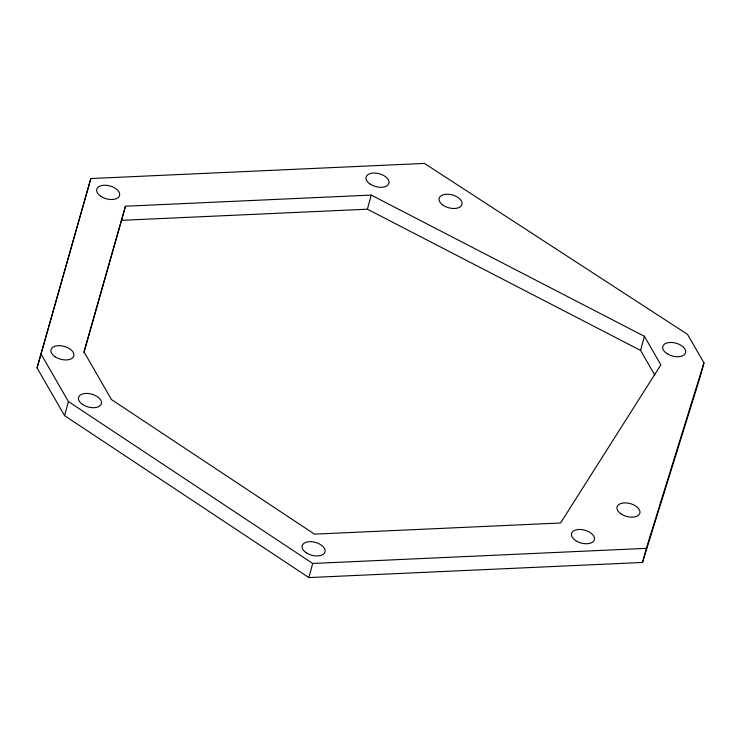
<?xml version="1.0" encoding="UTF-8"?>
<svg xmlns="http://www.w3.org/2000/svg" width="741" height="741" viewBox="0 0 741 741"><rect width="100%" height="100%" fill="white"/><g stroke="black" fill="none" stroke-linecap="round" stroke-linejoin="round"><path stroke-width="1.11" d="M37.05 367.897L90.837 178.535L424.463 163.418L687.518 334.367L703.95 362.886L700.115 376.993L642.503 562.465L308.867 577.582L64.578 415.655L37.05 367.897L90.837 178.535M64.578 415.655L68.413 401.548L40.885 353.79M83.946 352.605L125.488 206.22L371.222 195.087L644.42 336.321L660.852 364.831L560.557 522.989L314.48 534.141L111.511 399.594L83.983 351.836L125.488 206.22M121.654 220.327L367.388 209.194L371.222 195.087M308.867 577.582L312.702 563.475L68.413 401.548M654.748 375.011L640.585 350.428L644.42 336.321M642.503 562.465L646.328 548.359L703.95 362.886M312.702 563.475L646.328 548.359M367.388 209.194L640.585 350.428M82.686 404.558A11.81 6.669 15.2 0 0 101.341 403.715A11.81 6.669 15.2 0 0 85.854 393.443A11.81 6.669 15.2 0 0 82.686 404.558M100.887 196.365A11.81 6.669 15.2 0 0 119.551 195.513A11.81 6.669 15.2 0 0 104.055 185.25A11.81 6.669 15.2 0 0 100.887 196.365M306.32 552.795A11.81 6.669 15.2 0 0 324.984 551.952A11.81 6.669 15.2 0 0 309.488 541.68A11.81 6.669 15.2 0 0 306.32 552.795M55.158 356.801A11.81 6.669 15.2 0 0 73.813 355.949A11.81 6.669 15.2 0 0 58.326 345.686A11.81 6.669 15.2 0 0 55.158 356.801M575.683 540.587A11.81 6.669 15.2 0 0 594.347 539.744A11.81 6.669 15.2 0 0 578.851 529.472A11.81 6.669 15.2 0 0 575.683 540.587M621.18 514.022A11.81 6.669 15.2 0 0 639.835 513.18A11.81 6.669 15.2 0 0 624.348 502.907A11.81 6.669 15.2 0 0 621.18 514.022M666.909 353.587A11.81 6.669 15.2 0 0 685.573 352.744A11.81 6.669 15.2 0 0 670.077 342.472A11.81 6.669 15.2 0 0 666.909 353.587M443.275 205.359A11.81 6.669 15.2 0 0 461.93 204.507A11.81 6.669 15.2 0 0 446.443 194.244A11.81 6.669 15.2 0 0 443.275 205.359M370.25 184.157A11.81 6.669 15.2 0 0 388.914 183.314A11.81 6.669 15.2 0 0 373.418 173.042A11.81 6.669 15.2 0 0 370.25 184.157"/></g></svg>
